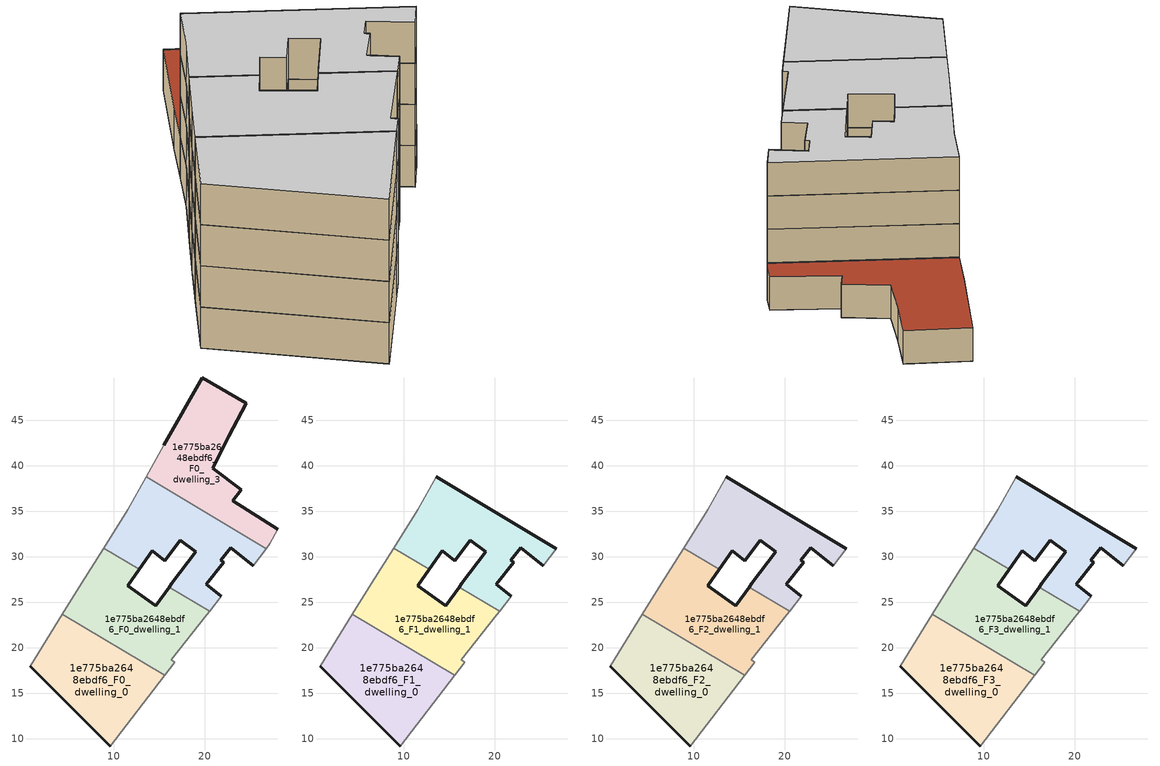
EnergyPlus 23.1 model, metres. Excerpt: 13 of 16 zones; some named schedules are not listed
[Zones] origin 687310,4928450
1e775ba2648ebdf6_F0_dwelling_0
 floor ground (EU_floor_Construction): 9.64,9.21 15.6,16.97 4.36,23.68 0.84,18 z0
 wall outside (EU_wall_Construction): 9.64,9.21 0.84,18 z0:3
 wall adiabatic (EU_wall_Construction): 0.84,18 4.36,23.68 / 15.6,16.97 9.64,9.21 z0:3
 wall to 1e775ba2648ebdf6_F0_dwelling_1 (EU_wall_Construction): 4.36,23.68 15.6,16.97 z0:3
1e775ba2648ebdf6_F0_dwelling_1
 floor ground (EU_floor_Construction): 16.7,18.41 16.33,18.71 20.24,23.64 20.54,24.02 16.1,26.66 14.65,24.65 11.56,26.81 12.83,28.62 8.91,30.96 6.44,27.05 4.36,23.68 15.6,16.97 z0
 wall outside (EU_wall_Construction): 12.83,28.62 11.56,26.81 14.65,24.65 16.1,26.66 z0:3
 wall adiabatic (EU_wall_Construction): 20.54,24.02 20.24,23.64 16.33,18.71 16.7,18.41 15.6,16.97 / 4.36,23.68 6.44,27.05 8.91,30.96 z0:3
 wall to 1e775ba2648ebdf6_F0_dwelling_2 (EU_wall_Construction): 16.1,26.66 20.53,24.02 / 8.91,30.96 12.83,28.62 z0:3
1e775ba2648ebdf6_F0_dwelling_2
 floor ground (EU_floor_Construction): 25.37,29.04 26.77,30.9 13.57,38.78 11.56,35.16 8.91,30.96 12.83,28.62 14.26,30.67 15.64,29.58 17.33,31.85 19.01,30.59 16.4,27.08 16.1,26.66 20.54,24.02 21.81,25.65 20.16,26.99 22.11,29.42 21.8,29.66 22.85,31.01 z0
 wall outside (EU_wall_Construction): 25.37,29.04 22.85,31.01 21.8,29.66 22.11,29.42 20.16,26.99 21.81,25.65 / 16.1,26.66 16.4,27.08 19.01,30.59 17.33,31.85 15.64,29.58 14.26,30.67 12.83,28.62 z0:3
 wall adiabatic (EU_wall_Construction): 26.77,30.9 25.37,29.04 / 21.81,25.65 20.54,24.02 / 8.91,30.96 11.56,35.16 13.57,38.78 z0:3
 wall to 1e775ba2648ebdf6_F0_dwelling_3 (EU_wall_Construction): 13.57,38.78 26.77,30.9 z0:3
1e775ba2648ebdf6_F0_dwelling_3
 floor ground (EU_floor_Construction): 27.16,31.42 28.03,33.02 23.12,36.15 24.04,37.36 20.9,39.77 22.64,43.24 24.6,46.9 19.75,49.67 15.49,42.25 13.57,38.78 26.77,30.9 z0
 wall outside (EU_wall_Construction): 15.49,42.25 19.75,49.67 24.6,46.9 22.64,43.24 20.9,39.77 24.04,37.36 23.12,36.15 28.03,33.02 z0:3
 wall adiabatic (EU_wall_Construction): 28.03,33.02 27.16,31.42 26.77,30.9 / 13.57,38.78 15.49,42.25 z0:3
 roof outside (EU_roof_Construction): 24.6,46.9 22.64,43.24 20.9,39.77 24.04,37.36 23.12,36.15 28.03,33.02 27.16,31.42 26.77,30.9 13.57,38.78 15.49,42.25 19.75,49.67 z3
1e775ba2648ebdf6_F1_dwelling_0
 floor to 1e775ba2648ebdf6_F0_dwelling_0 (EU_floor_Construction): 9.64,9.21 15.6,16.97 4.36,23.68 0.84,18 z3
 wall outside (EU_wall_Construction): 9.64,9.21 0.84,18 z3:6
 wall adiabatic (EU_wall_Construction): 0.84,18 4.36,23.68 / 15.6,16.97 9.64,9.21 z3:6
 wall to 1e775ba2648ebdf6_F1_dwelling_1 (EU_wall_Construction): 4.36,23.68 15.6,16.97 z3:6
1e775ba2648ebdf6_F1_dwelling_1
 floor to 1e775ba2648ebdf6_F0_dwelling_1 (EU_floor_Construction): 16.7,18.41 16.33,18.71 20.24,23.64 20.53,24.02 16.1,26.66 14.65,24.65 11.56,26.81 12.83,28.62 8.91,30.96 6.44,27.05 4.36,23.68 15.6,16.97 z3
 wall outside (EU_wall_Construction): 12.83,28.62 11.56,26.81 14.65,24.65 16.1,26.66 z3:6
 wall adiabatic (EU_wall_Construction): 20.54,24.02 20.24,23.64 16.33,18.71 16.7,18.41 15.6,16.97 / 4.36,23.68 6.44,27.05 8.91,30.96 z3:6
 wall to 1e775ba2648ebdf6_F1_dwelling_2 (EU_wall_Construction): 16.1,26.66 20.53,24.02 / 8.91,30.96 12.83,28.62 z3:6
1e775ba2648ebdf6_F1_dwelling_2
 floor to 1e775ba2648ebdf6_F0_dwelling_2 (EU_floor_Construction): 25.37,29.04 26.77,30.9 13.57,38.78 11.56,35.16 8.91,30.96 12.83,28.62 14.26,30.67 15.64,29.58 17.33,31.85 19.01,30.59 16.4,27.08 16.1,26.66 20.53,24.02 21.81,25.65 20.16,26.99 22.11,29.42 21.8,29.66 22.85,31.01 z3
 wall outside (EU_wall_Construction): 25.37,29.04 22.85,31.01 21.8,29.66 22.11,29.42 20.16,26.99 21.81,25.65 / 16.1,26.66 16.4,27.08 19.01,30.59 17.33,31.85 15.64,29.58 14.26,30.67 12.83,28.62 / 13.57,38.78 26.77,30.9 z3:6
 wall adiabatic (EU_wall_Construction): 26.77,30.9 25.37,29.04 / 21.81,25.65 20.54,24.02 / 8.91,30.96 11.56,35.16 13.57,38.78 z3:6
1e775ba2648ebdf6_F2_dwelling_0
 floor to 1e775ba2648ebdf6_F1_dwelling_0 (EU_floor_Construction): 9.64,9.21 15.6,16.97 4.36,23.68 0.84,18 z6
 wall outside (EU_wall_Construction): 9.64,9.21 0.84,18 z6:9
 wall adiabatic (EU_wall_Construction): 0.84,18 4.36,23.68 / 15.6,16.97 9.64,9.21 z6:9
 wall to 1e775ba2648ebdf6_F2_dwelling_1 (EU_wall_Construction): 4.36,23.68 15.6,16.97 z6:9
1e775ba2648ebdf6_F2_dwelling_1
 floor to 1e775ba2648ebdf6_F1_dwelling_1 (EU_floor_Construction): 16.7,18.41 16.33,18.71 20.24,23.64 20.53,24.02 16.1,26.66 14.65,24.65 11.56,26.81 12.83,28.62 8.91,30.96 6.44,27.05 4.36,23.68 15.6,16.97 z6
 wall outside (EU_wall_Construction): 12.83,28.62 11.56,26.81 14.65,24.65 16.1,26.66 z6:9
 wall adiabatic (EU_wall_Construction): 20.54,24.02 20.24,23.64 16.33,18.71 16.7,18.41 15.6,16.97 / 4.36,23.68 6.44,27.05 8.91,30.96 z6:9
 wall to 1e775ba2648ebdf6_F2_dwelling_2 (EU_wall_Construction): 16.1,26.66 20.53,24.02 / 8.91,30.96 12.83,28.62 z6:9
1e775ba2648ebdf6_F2_dwelling_2
 floor to 1e775ba2648ebdf6_F1_dwelling_2 (EU_floor_Construction): 25.37,29.04 26.77,30.9 13.57,38.78 11.56,35.16 8.91,30.96 12.83,28.62 14.26,30.67 15.64,29.58 17.33,31.85 19.01,30.59 16.4,27.08 16.1,26.66 20.53,24.02 21.81,25.65 20.16,26.99 22.11,29.42 21.8,29.66 22.85,31.01 z6
 wall outside (EU_wall_Construction): 25.37,29.04 22.85,31.01 21.8,29.66 22.11,29.42 20.16,26.99 21.81,25.65 / 16.1,26.66 16.4,27.08 19.01,30.59 17.33,31.85 15.64,29.58 14.26,30.67 12.83,28.62 / 13.57,38.78 26.77,30.9 z6:9
 wall adiabatic (EU_wall_Construction): 26.77,30.9 25.37,29.04 / 21.81,25.65 20.54,24.02 / 8.91,30.96 11.56,35.16 13.57,38.78 z6:9
1e775ba2648ebdf6_F3_dwelling_0
 floor to 1e775ba2648ebdf6_F2_dwelling_0 (EU_floor_Construction): 9.64,9.21 15.6,16.97 4.36,23.68 0.84,18 z9
 wall outside (EU_wall_Construction): 9.64,9.21 0.84,18 z9:12
 wall adiabatic (EU_wall_Construction): 0.84,18 4.36,23.68 / 15.6,16.97 9.64,9.21 z9:12
 wall to 1e775ba2648ebdf6_F3_dwelling_1 (EU_wall_Construction): 4.36,23.68 15.6,16.97 z9:12
 ceiling to 1e775ba2648ebdf6_F4_dwelling_0 (EU_floor_Construction): 15.6,16.97 9.64,9.21 0.84,18 4.36,23.68 z12
1e775ba2648ebdf6_F3_dwelling_1
 floor to 1e775ba2648ebdf6_F2_dwelling_1 (EU_floor_Construction): 16.7,18.41 16.33,18.71 20.24,23.64 20.53,24.02 16.1,26.66 14.65,24.65 11.56,26.81 12.83,28.62 8.91,30.96 6.44,27.05 4.36,23.68 15.6,16.97 z9
 wall outside (EU_wall_Construction): 12.83,28.62 11.56,26.81 14.65,24.65 16.1,26.66 z9:12
 wall adiabatic (EU_wall_Construction): 20.54,24.02 20.24,23.64 16.33,18.71 16.7,18.41 15.6,16.97 / 4.36,23.68 6.44,27.05 8.91,30.96 z9:12
 wall to 1e775ba2648ebdf6_F3_dwelling_2 (EU_wall_Construction): 16.1,26.66 20.53,24.02 / 8.91,30.96 12.83,28.62 z9:12
 ceiling to 1e775ba2648ebdf6_F4_dwelling_1 (EU_floor_Construction): 16.1,26.66 20.53,24.02 20.24,23.64 16.33,18.71 16.7,18.41 15.6,16.97 4.36,23.68 6.44,27.05 8.91,30.96 12.83,28.62 11.56,26.81 14.65,24.65 z12
1e775ba2648ebdf6_F3_dwelling_2
 floor to 1e775ba2648ebdf6_F2_dwelling_2 (EU_floor_Construction): 25.37,29.04 26.77,30.9 13.57,38.78 11.56,35.16 8.91,30.96 12.83,28.62 14.26,30.67 15.64,29.58 17.33,31.85 19.01,30.59 16.4,27.08 16.1,26.66 20.53,24.02 21.81,25.65 20.16,26.99 22.11,29.42 21.8,29.66 22.85,31.01 z9
 wall outside (EU_wall_Construction): 25.37,29.04 22.85,31.01 21.8,29.66 22.11,29.42 20.16,26.99 21.81,25.65 / 16.1,26.66 16.4,27.08 19.01,30.59 17.33,31.85 15.64,29.58 14.26,30.67 12.83,28.62 / 13.57,38.78 26.77,30.9 z9:12
 wall adiabatic (EU_wall_Construction): 26.77,30.9 25.37,29.04 / 21.81,25.65 20.54,24.02 / 8.91,30.96 11.56,35.16 13.57,38.78 z9:12
 ceiling to 1e775ba2648ebdf6_F4_dwelling_2 (EU_floor_Construction): 26.77,30.9 25.37,29.04 22.85,31.01 21.8,29.66 22.11,29.42 20.16,26.99 21.81,25.65 20.53,24.02 16.1,26.66 16.4,27.08 19.01,30.59 17.33,31.85 15.64,29.58 14.26,30.67 12.83,28.62 8.91,30.96 11.56,35.16 13.57,38.78 z12
[Building]
EU S2 Campaign: North Axis=0; Terrain=City; Solar Distribution=FullExterior
[Site:Location]
Bologna: Latitude=44.5; Longitude=11.25; Time Zone=1; Elevation=37
[SizingPeriod:WeatherFileDays]
AnnualSizingPeriod: Begin Month=1; Begin Day of Month=1; End Month=12; End Day of Month=31; Day of Week for Start Day=Monday; Use Weather File Daylight Saving Period=No; Use Weather File Rain and Snow Indicators=No
[MATERIAL]
EU_InternalMass_Material: Roughness=MediumRough; Thickness=0.1; Conductivity=1; Density=1800; Specific Heat=900; Thermal Absorptance=0.9; Solar Absorptance=0.7; Visible Absorptance=0.7
[MATERIAL:NOMASS] Roughness=MediumRough; Thermal Absorptance=0.9; Solar Absorptance=0.7; Visible Absorptance=0.7
Name | Thermal Resistance
EU_wall_NoMass | 0.905828
EU_roof_NoMass | 0.37593
EU_floor_NoMass | 0.67114
[CONSTRUCTION]
EU_wall_Construction: EU_wall_NoMass
EU_roof_Construction: EU_roof_NoMass
EU_floor_Construction: EU_floor_NoMass
EU_InternalMass_Construction: EU_InternalMass_Material
[ZONE] Type=1; Multiplier=1; Ceiling Height=autocalculate; Floor Area=autocalculate; Part of Total Floor Area=Yes
Name | Volume
1e775ba2648ebdf6_F0_dwelling_0; 1e775ba2648ebdf6_F1_dwelling_0; 1e775ba2648ebdf6_F2_dwelling_0; 1e775ba2648ebdf6_F3_dwelling_0 | 312.432
1e775ba2648ebdf6_F0_dwelling_1 | 312.456
1e775ba2648ebdf6_F1_dwelling_1; 1e775ba2648ebdf6_F2_dwelling_1; 1e775ba2648ebdf6_F3_dwelling_1 | 312.458
1e775ba2648ebdf6_F0_dwelling_2 | 312.442
1e775ba2648ebdf6_F1_dwelling_2; 1e775ba2648ebdf6_F2_dwelling_2; 1e775ba2648ebdf6_F3_dwelling_2 | 312.441
1e775ba2648ebdf6_F0_dwelling_3 | 312.452
[INTERNALMASS] Construction=EU_InternalMass_Construction
Name | Zone or ZoneList | Surface Area
1e775ba2648ebdf6_F0_dwelling_0_EU_InternalMass | 1e775ba2648ebdf6_F0_dwelling_0 | 104.144
1e775ba2648ebdf6_F0_dwelling_1_EU_InternalMass | 1e775ba2648ebdf6_F0_dwelling_1 | 104.152
1e775ba2648ebdf6_F0_dwelling_2_EU_InternalMass | 1e775ba2648ebdf6_F0_dwelling_2 | 104.144
1e775ba2648ebdf6_F0_dwelling_3_EU_InternalMass | 1e775ba2648ebdf6_F0_dwelling_3 | 104.151
1e775ba2648ebdf6_F1_dwelling_0_EU_InternalMass | 1e775ba2648ebdf6_F1_dwelling_0 | 142.396
1e775ba2648ebdf6_F1_dwelling_1_EU_InternalMass | 1e775ba2648ebdf6_F1_dwelling_1 | 135.334
1e775ba2648ebdf6_F1_dwelling_2_EU_InternalMass | 1e775ba2648ebdf6_F1_dwelling_2 | 138.861
1e775ba2648ebdf6_F2_dwelling_0_EU_InternalMass | 1e775ba2648ebdf6_F2_dwelling_0 | 142.396
1e775ba2648ebdf6_F2_dwelling_1_EU_InternalMass | 1e775ba2648ebdf6_F2_dwelling_1 | 135.334
1e775ba2648ebdf6_F2_dwelling_2_EU_InternalMass | 1e775ba2648ebdf6_F2_dwelling_2 | 138.861
1e775ba2648ebdf6_F3_dwelling_0_EU_InternalMass | 1e775ba2648ebdf6_F3_dwelling_0 | 142.396
1e775ba2648ebdf6_F3_dwelling_1_EU_InternalMass | 1e775ba2648ebdf6_F3_dwelling_1 | 135.334
1e775ba2648ebdf6_F3_dwelling_2_EU_InternalMass | 1e775ba2648ebdf6_F3_dwelling_2 | 138.861
[OTHEREQUIPMENT] Fuel Type=Electricity; Design Level Calculation Method=Watts/Area; Power per Zone Floor Area=1; Fraction Latent=0; Fraction Radiant=0; Fraction Lost=0; Carbon Dioxide Generation Rate=0; EndUse Subcategory=EU_Step8_InternalGains
Name | Zone or ZoneList or Space or SpaceList | Schedule
EU_Step8_InternalGain_1e775ba2648ebdf6_F0_dwelling_0_f000 | 1e775ba2648ebdf6_F0_dwelling_0 | EU_Step8_GainSchedule_1e775ba2648ebdf6_F0_dwelling_0_f000
EU_Step8_InternalGain_1e775ba2648ebdf6_F0_dwelling_1_f000 | 1e775ba2648ebdf6_F0_dwelling_1 | EU_Step8_GainSchedule_1e775ba2648ebdf6_F0_dwelling_1_f000
EU_Step8_InternalGain_1e775ba2648ebdf6_F0_dwelling_2_f000 | 1e775ba2648ebdf6_F0_dwelling_2 | EU_Step8_GainSchedule_1e775ba2648ebdf6_F0_dwelling_2_f000
EU_Step8_InternalGain_1e775ba2648ebdf6_F0_dwelling_3_f000 | 1e775ba2648ebdf6_F0_dwelling_3 | EU_Step8_GainSchedule_1e775ba2648ebdf6_F0_dwelling_3_f000
EU_Step8_InternalGain_1e775ba2648ebdf6_F1_dwelling_0_f000 | 1e775ba2648ebdf6_F1_dwelling_0 | EU_Step8_GainSchedule_1e775ba2648ebdf6_F1_dwelling_0_f000
EU_Step8_InternalGain_1e775ba2648ebdf6_F1_dwelling_1_f000 | 1e775ba2648ebdf6_F1_dwelling_1 | EU_Step8_GainSchedule_1e775ba2648ebdf6_F1_dwelling_1_f000
EU_Step8_InternalGain_1e775ba2648ebdf6_F1_dwelling_2_f000 | 1e775ba2648ebdf6_F1_dwelling_2 | EU_Step8_GainSchedule_1e775ba2648ebdf6_F1_dwelling_2_f000
EU_Step8_InternalGain_1e775ba2648ebdf6_F2_dwelling_0_f000 | 1e775ba2648ebdf6_F2_dwelling_0 | EU_Step8_GainSchedule_1e775ba2648ebdf6_F2_dwelling_0_f000
EU_Step8_InternalGain_1e775ba2648ebdf6_F2_dwelling_1_f000 | 1e775ba2648ebdf6_F2_dwelling_1 | EU_Step8_GainSchedule_1e775ba2648ebdf6_F2_dwelling_1_f000
EU_Step8_InternalGain_1e775ba2648ebdf6_F2_dwelling_2_f000 | 1e775ba2648ebdf6_F2_dwelling_2 | EU_Step8_GainSchedule_1e775ba2648ebdf6_F2_dwelling_2_f000
EU_Step8_InternalGain_1e775ba2648ebdf6_F3_dwelling_0_f000 | 1e775ba2648ebdf6_F3_dwelling_0 | EU_Step8_GainSchedule_1e775ba2648ebdf6_F3_dwelling_0_f000
EU_Step8_InternalGain_1e775ba2648ebdf6_F3_dwelling_1_f000 | 1e775ba2648ebdf6_F3_dwelling_1 | EU_Step8_GainSchedule_1e775ba2648ebdf6_F3_dwelling_1_f000
EU_Step8_InternalGain_1e775ba2648ebdf6_F3_dwelling_2_f000 | 1e775ba2648ebdf6_F3_dwelling_2 | EU_Step8_GainSchedule_1e775ba2648ebdf6_F3_dwelling_2_f000
[ZONEVENTILATION:DESIGNFLOWRATE] Schedule=EU_AlwaysOn; Design Flow Rate Calculation Method=AirChanges/Hour; Air Changes per Hour=0.73129; Ventilation Type=Natural; Fan Pressure Rise=0; Fan Total Efficiency=1; Constant Term Coefficient=1; Temperature Term Coefficient=0; Velocity Term Coefficient=0; Velocity Squared Term Coefficient=0; Minimum Indoor Temperature=-100; Maximum Indoor Temperature=100; Delta Temperature=-100; Minimum Outdoor Temperature=-100; Maximum Outdoor Temperature=100; Maximum Wind Speed=40
Name | Zone or ZoneList or Space or SpaceList
EU_ConstantAir_1e775ba2648ebdf6_F0_dwelling_0 | 1e775ba2648ebdf6_F0_dwelling_0
EU_ConstantAir_1e775ba2648ebdf6_F0_dwelling_1 | 1e775ba2648ebdf6_F0_dwelling_1
EU_ConstantAir_1e775ba2648ebdf6_F0_dwelling_2 | 1e775ba2648ebdf6_F0_dwelling_2
EU_ConstantAir_1e775ba2648ebdf6_F0_dwelling_3 | 1e775ba2648ebdf6_F0_dwelling_3
EU_ConstantAir_1e775ba2648ebdf6_F1_dwelling_0 | 1e775ba2648ebdf6_F1_dwelling_0
EU_ConstantAir_1e775ba2648ebdf6_F1_dwelling_1 | 1e775ba2648ebdf6_F1_dwelling_1
EU_ConstantAir_1e775ba2648ebdf6_F1_dwelling_2 | 1e775ba2648ebdf6_F1_dwelling_2
EU_ConstantAir_1e775ba2648ebdf6_F2_dwelling_0 | 1e775ba2648ebdf6_F2_dwelling_0
EU_ConstantAir_1e775ba2648ebdf6_F2_dwelling_1 | 1e775ba2648ebdf6_F2_dwelling_1
EU_ConstantAir_1e775ba2648ebdf6_F2_dwelling_2 | 1e775ba2648ebdf6_F2_dwelling_2
EU_ConstantAir_1e775ba2648ebdf6_F3_dwelling_0 | 1e775ba2648ebdf6_F3_dwelling_0
EU_ConstantAir_1e775ba2648ebdf6_F3_dwelling_1 | 1e775ba2648ebdf6_F3_dwelling_1
EU_ConstantAir_1e775ba2648ebdf6_F3_dwelling_2 | 1e775ba2648ebdf6_F3_dwelling_2
[HVACTEMPLATE:THERMOSTAT] Constant Heating Setpoint=20; Constant Cooling Setpoint=50
EU_HeatOnly_1e775ba2648ebdf6_F0_dwelling_0; EU_HeatOnly_1e775ba2648ebdf6_F0_dwelling_1; EU_HeatOnly_1e775ba2648ebdf6_F0_dwelling_2; EU_HeatOnly_1e775ba2648ebdf6_F0_dwelling_3; EU_HeatOnly_1e775ba2648ebdf6_F1_dwelling_0; EU_HeatOnly_1e775ba2648ebdf6_F1_dwelling_1; EU_HeatOnly_1e775ba2648ebdf6_F1_dwelling_2; EU_HeatOnly_1e775ba2648ebdf6_F2_dwelling_0; EU_HeatOnly_1e775ba2648ebdf6_F2_dwelling_1; EU_HeatOnly_1e775ba2648ebdf6_F2_dwelling_2; EU_HeatOnly_1e775ba2648ebdf6_F3_dwelling_0; EU_HeatOnly_1e775ba2648ebdf6_F3_dwelling_1; EU_HeatOnly_1e775ba2648ebdf6_F3_dwelling_2; EU_HeatOnly_1e775ba2648ebdf6_F4_dwelling_0; EU_HeatOnly_1e775ba2648ebdf6_F4_dwelling_1; EU_HeatOnly_1e775ba2648ebdf6_F4_dwelling_2
[HVACTEMPLATE:ZONE:IDEALLOADSAIRSYSTEM] System Availability Schedule=EU_AlwaysOn; Maximum Heating Supply Air Temperature=50; Minimum Cooling Supply Air Temperature=13; Maximum Heating Supply Air Humidity Ratio=0.0156; Minimum Cooling Supply Air Humidity Ratio=0.0077; Heating Limit=NoLimit; Cooling Limit=NoLimit; Heating Availability Schedule=EU_AlwaysOn; Cooling Availability Schedule=EU_CoolingOff; Dehumidification Control Type=ConstantSensibleHeatRatio; Cooling Sensible Heat Ratio=0.7; Dehumidification Setpoint=60; Humidification Control Type=None; Humidification Setpoint=30; Outdoor Air Method=None; Outdoor Air Flow Rate per Person=0.00944; Outdoor Air Flow Rate per Zone Floor Area=0; Outdoor Air Flow Rate per Zone=0; Demand Controlled Ventilation Type=None; Outdoor Air Economizer Type=NoEconomizer; Heat Recovery Type=None; Sensible Heat Recovery Effectiveness=0.7; Latent Heat Recovery Effectiveness=0.65
Name | Template Thermostat
1e775ba2648ebdf6_F0_dwelling_0 | EU_HeatOnly_1e775ba2648ebdf6_F0_dwelling_0
1e775ba2648ebdf6_F0_dwelling_1 | EU_HeatOnly_1e775ba2648ebdf6_F0_dwelling_1
1e775ba2648ebdf6_F0_dwelling_2 | EU_HeatOnly_1e775ba2648ebdf6_F0_dwelling_2
1e775ba2648ebdf6_F0_dwelling_3 | EU_HeatOnly_1e775ba2648ebdf6_F0_dwelling_3
1e775ba2648ebdf6_F1_dwelling_0 | EU_HeatOnly_1e775ba2648ebdf6_F1_dwelling_0
1e775ba2648ebdf6_F1_dwelling_1 | EU_HeatOnly_1e775ba2648ebdf6_F1_dwelling_1
1e775ba2648ebdf6_F1_dwelling_2 | EU_HeatOnly_1e775ba2648ebdf6_F1_dwelling_2
1e775ba2648ebdf6_F2_dwelling_0 | EU_HeatOnly_1e775ba2648ebdf6_F2_dwelling_0
1e775ba2648ebdf6_F2_dwelling_1 | EU_HeatOnly_1e775ba2648ebdf6_F2_dwelling_1
1e775ba2648ebdf6_F2_dwelling_2 | EU_HeatOnly_1e775ba2648ebdf6_F2_dwelling_2
1e775ba2648ebdf6_F3_dwelling_0 | EU_HeatOnly_1e775ba2648ebdf6_F3_dwelling_0
1e775ba2648ebdf6_F3_dwelling_1 | EU_HeatOnly_1e775ba2648ebdf6_F3_dwelling_1
1e775ba2648ebdf6_F3_dwelling_2 | EU_HeatOnly_1e775ba2648ebdf6_F3_dwelling_2
[SIZING:ZONE] Zone Cooling Design Supply Air Temperature Input Method=SupplyAirTemperature; Zone Cooling Design Supply Air Temperature=13; Zone Heating Design Supply Air Temperature Input Method=SupplyAirTemperature; Zone Heating Design Supply Air Temperature=50; Zone Cooling Design Supply Air Humidity Ratio=0.008; Zone Heating Design Supply Air Humidity Ratio=0.008; Cooling Design Air Flow Method=DesignDay; Cooling Design Air Flow Rate=0; Cooling Minimum Air Flow per Zone Floor Area=0.000762; Cooling Minimum Air Flow=0; Cooling Minimum Air Flow Fraction=0.2; Heating Design Air Flow Method=DesignDay; Heating Design Air Flow Rate=0; Heating Maximum Air Flow per Zone Floor Area=0.002032; Heating Maximum Air Flow=0.141576; Heating Maximum Air Flow Fraction=0.3; Account for Dedicated Outdoor Air System=No; Dedicated Outdoor Air System Control Strategy=NeutralSupplyAir; Dedicated Outdoor Air Low Setpoint Temperature for Design=autosize; Dedicated Outdoor Air High Setpoint Temperature for Design=autosize; Zone Load Sizing Method=Sensible Load Only No Latent Load; Zone Latent Cooling Design Supply Air Humidity Ratio Input Method=HumidityRatioDifference; Zone Cooling Design Supply Air Humidity Ratio Difference=0.005; Zone Latent Heating Design Supply Air Humidity Ratio Input Method=HumidityRatioDifference; Zone Humidification Design Supply Air Humidity Ratio Difference=0.005
1e775ba2648ebdf6_F0_dwelling_0; 1e775ba2648ebdf6_F0_dwelling_1; 1e775ba2648ebdf6_F0_dwelling_2; 1e775ba2648ebdf6_F0_dwelling_3; 1e775ba2648ebdf6_F1_dwelling_0; 1e775ba2648ebdf6_F1_dwelling_1; 1e775ba2648ebdf6_F1_dwelling_2; 1e775ba2648ebdf6_F2_dwelling_0; 1e775ba2648ebdf6_F2_dwelling_1; 1e775ba2648ebdf6_F2_dwelling_2; 1e775ba2648ebdf6_F3_dwelling_0; 1e775ba2648ebdf6_F3_dwelling_1; 1e775ba2648ebdf6_F3_dwelling_2
[SCHEDULE:FILE] Column Number=1; Rows to Skip at Top=0; Number of Hours of Data=8760; Column Separator=Comma; Interpolate to Timestep=No; Minutes per Item=60; Adjust Schedule for Daylight Savings=Yes
Name | File
EU_Step8_GainSchedule_1e775ba2648ebdf6_F0_dwelling_0_f000 | ../../schedules/1e775ba2648ebdf6/1e775ba2648ebdf6_F0_dwelling_0_f000_gain.csv
EU_Step8_GainSchedule_1e775ba2648ebdf6_F0_dwelling_1_f000 | ../../schedules/1e775ba2648ebdf6/1e775ba2648ebdf6_F0_dwelling_1_f000_gain.csv
EU_Step8_GainSchedule_1e775ba2648ebdf6_F0_dwelling_2_f000 | ../../schedules/1e775ba2648ebdf6/1e775ba2648ebdf6_F0_dwelling_2_f000_gain.csv
